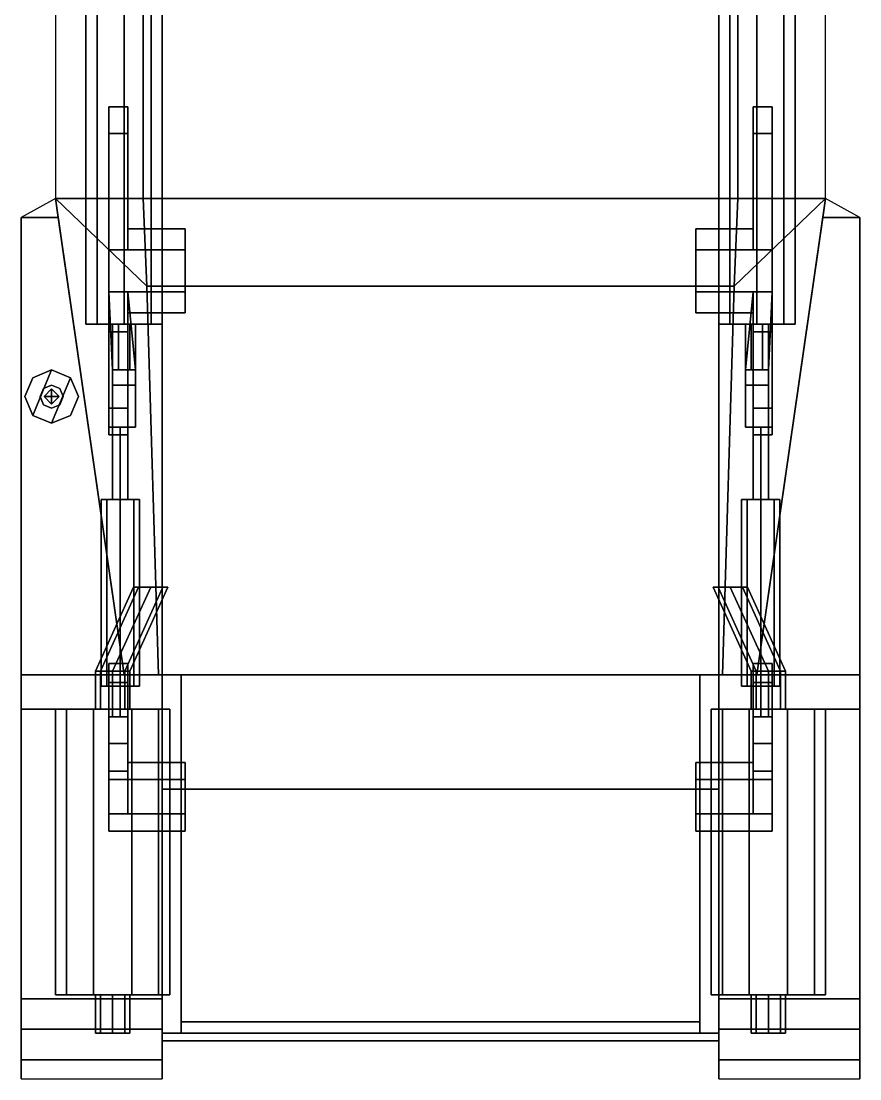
# Model space of a CAD drawing. Extents: x -1.1 to 1.1, y -2.78 to 2.77.
# Drawn here: x -1.1 to 1.1, y -2.78 to -0.005 of the extents above; entities that cross this region are included whole.
import ezdxf

# ---------------------------------------------------------------- set-up
doc = ezdxf.new("R2010")
doc.units = 0
doc.layers.get('0').update_dxf_attribs({"linetype": 'CONTINUOUS'})
doc.layers.add('MUDGUARDS', color=6, linetype='CONTINUOUS')
doc.layers.add('SUSPENSION', color=5, linetype='CONTINUOUS')

msp = doc.modelspace()

# ---------------------------------------------------------------- linework, layer by layer
for points in [[(-0.73, 2.37, 0.55), (-0.73, -2.68, 0.55), (-0.73, -2.68, 0.89), (-0.73, 2.58, 0.89)], [(-0.73, 2.58, 0.89), (-0.73, -2.68, 0.89), (-0.73, -2.66, 1.27), (-0.73, 1.47, 1.21)], [(0.73, -2.68, 0.89), (0.73, -2.68, 0.55), (0.73, 2.37, 0.55), (0.73, 2.58, 0.89)], [(0.73, -2.66, 1.27), (0.73, -2.68, 0.89), (0.73, 2.58, 0.89), (0.73, 1.47, 1.21)], [(-0.73, 2.18, 0.42), (-0.73, -2.02, 0.42), (-0.73, -2.68, 0.55), (-0.73, 2.37, 0.55)], [(0.73, -2.68, 0.55), (0.73, -2.02, 0.42), (0.73, 2.18, 0.42), (0.73, 2.37, 0.55)], [(0.73, 2.18, 0.42), (0.73, -2.02, 0.42), (-0.73, -2.02, 0.42), (-0.73, 2.18, 0.42)], [(-0.73, 1.47, 1.21), (-0.73, -2.66, 1.27), (-0.73, -2.66, 1.27), (-0.73, 1.44, 1.27)], [(0.73, -2.66, 1.27), (0.73, -2.66, 1.27), (0.73, 1.47, 1.21), (0.73, 1.44, 1.27)], [(-1.01, 1.03, 1.27), (-1.01, -0.47, 1.27), (-0.78, -0.47, 1.59), (-0.78, 1.13, 1.59)], [(-0.78, 1.13, 1.59), (-0.78, -0.47, 1.59), (0.78, -0.47, 1.59), (0.78, 1.13, 1.59)], [(0.78, 1.13, 1.59), (0.78, -0.47, 1.59), (1.01, -0.47, 1.27), (1.01, 1.03, 1.27)], [(-0.74, -1.72, 1.51), (-0.77, -0.7, 1.59), (-1.01, -0.47, 1.27), (-0.83, -1.72, 1.27)], [(-1.01, -0.47, 1.27), (-1.01, -0.47, 1.27), (-0.77, -0.7, 1.59), (-0.78, -0.47, 1.59)], [(-0.78, -0.47, 1.59), (-0.77, -0.7, 1.59), (0.77, -0.7, 1.59), (0.78, -0.47, 1.59)], [(0.83, -1.72, 1.27), (1.01, -0.47, 1.27), (0.77, -0.7, 1.59), (0.74, -1.72, 1.51)], [(0.78, -0.47, 1.59), (0.77, -0.7, 1.59), (1.01, -0.47, 1.27)], [(0.74, -1.72, 1.51), (0.77, -0.7, 1.59), (-0.77, -0.7, 1.59), (-0.74, -1.72, 1.51)], [(-1.0695, -0.9405, 1.63), (-1.09, -0.99, 1.63), (-1.0695, -1.0395, 1.63), (-1.02, -0.92, 1.63)], [(-1.0695, -0.9405, 1.57), (-1.09, -0.99, 1.57), (-1.09, -0.99, 1.63), (-1.0695, -0.9405, 1.63)], [(-1.02, -0.92, 1.57), (-1.0695, -0.9405, 1.57), (-1.0695, -0.9405, 1.63), (-1.02, -0.92, 1.63)], [(-1.02, -0.92, 1.63), (-1.0695, -1.0395, 1.63), (-1.02, -1.06, 1.63), (-0.9705, -0.9405, 1.63)], [(-0.9705, -0.9405, 1.57), (-1.02, -0.92, 1.57), (-1.02, -0.92, 1.63), (-0.9705, -0.9405, 1.63)], [(-0.9705, -0.9405, 1.63), (-1.02, -1.06, 1.63), (-0.9705, -1.0395, 1.63), (-0.95, -0.99, 1.63)], [(-0.95, -0.99, 1.57), (-0.9705, -0.9405, 1.57), (-0.9705, -0.9405, 1.63), (-0.95, -0.99, 1.63)], [(-1.0412, -0.9688, 1.27), (-1.05, -0.99, 1.27), (-1.05, -0.99, 1.57), (-1.0412, -0.9688, 1.57)], [(-1.02, -0.96, 1.27), (-1.0412, -0.9688, 1.27), (-1.0412, -0.9688, 1.57), (-1.02, -0.96, 1.57)], [(-1.02, -0.97, 1.63), (-1.04, -0.99, 1.63), (-1.02, -0.99, 2.58)], [(-0.9988, -0.9688, 1.27), (-1.02, -0.96, 1.27), (-1.02, -0.96, 1.57), (-0.9988, -0.9688, 1.57)], [(-1, -0.99, 1.63), (-1.02, -0.97, 1.63), (-1.02, -0.99, 2.58)], [(-0.99, -0.99, 1.27), (-0.9988, -0.9688, 1.27), (-0.9988, -0.9688, 1.57), (-0.99, -0.99, 1.57)], [(-1.09, -0.99, 1.57), (-1.0695, -1.0395, 1.57), (-1.0695, -1.0395, 1.63), (-1.09, -0.99, 1.63)], [(-1.05, -0.99, 1.27), (-1.0412, -1.0112, 1.27), (-1.0412, -1.0112, 1.57), (-1.05, -0.99, 1.57)], [(-1.04, -0.99, 1.63), (-1.02, -1.01, 1.63), (-1.02, -0.99, 2.58)], [(-1.02, -1.01, 1.63), (-1, -0.99, 1.63), (-1.02, -0.99, 2.58)], [(-0.9988, -1.0112, 1.27), (-0.99, -0.99, 1.27), (-0.99, -0.99, 1.57), (-0.9988, -1.0112, 1.57)], [(-0.9705, -1.0395, 1.57), (-0.95, -0.99, 1.57), (-0.95, -0.99, 1.63), (-0.9705, -1.0395, 1.63)], [(-1.0412, -1.0112, 1.27), (-1.02, -1.02, 1.27), (-1.02, -1.02, 1.57), (-1.0412, -1.0112, 1.57)], [(-1.02, -1.02, 1.27), (-0.9988, -1.0112, 1.27), (-0.9988, -1.0112, 1.57), (-1.02, -1.02, 1.57)], [(-1.0695, -1.0395, 1.57), (-1.02, -1.06, 1.57), (-1.02, -1.06, 1.63), (-1.0695, -1.0395, 1.63)], [(-1.02, -1.06, 1.57), (-0.9705, -1.0395, 1.57), (-0.9705, -1.0395, 1.63), (-1.02, -1.06, 1.63)], [(-0.7918, -1.49, 1.3518), (-0.805, -1.49, 1.32), (-0.905, -1.71, 1.32), (-0.8918, -1.71, 1.3518)], [(-0.805, -1.49, 1.32), (-0.7918, -1.49, 1.2882), (-0.8918, -1.71, 1.2882), (-0.905, -1.71, 1.32)], [(-0.76, -1.49, 1.365), (-0.7918, -1.49, 1.3518), (-0.8918, -1.71, 1.3518), (-0.86, -1.71, 1.365)], [(-0.7918, -1.49, 1.2882), (-0.76, -1.49, 1.275), (-0.86, -1.71, 1.275), (-0.8918, -1.71, 1.2882)], [(-0.7282, -1.49, 1.3518), (-0.76, -1.49, 1.365), (-0.86, -1.71, 1.365), (-0.8282, -1.71, 1.3518)], [(-0.76, -1.49, 1.275), (-0.7282, -1.49, 1.2882), (-0.8282, -1.71, 1.2882), (-0.86, -1.71, 1.275)], [(-0.715, -1.49, 1.32), (-0.7282, -1.49, 1.3518), (-0.8282, -1.71, 1.3518), (-0.815, -1.71, 1.32)], [(-0.7282, -1.49, 1.2882), (-0.715, -1.49, 1.32), (-0.815, -1.71, 1.32), (-0.8282, -1.71, 1.2882)], [(0.7282, -1.49, 1.3518), (0.715, -1.49, 1.32), (0.815, -1.71, 1.32), (0.8282, -1.71, 1.3518)], [(0.715, -1.49, 1.32), (0.7282, -1.49, 1.2882), (0.8282, -1.71, 1.2882), (0.815, -1.71, 1.32)], [(0.76, -1.49, 1.365), (0.7282, -1.49, 1.3518), (0.8282, -1.71, 1.3518), (0.86, -1.71, 1.365)], [(0.7282, -1.49, 1.2882), (0.76, -1.49, 1.275), (0.86, -1.71, 1.275), (0.8282, -1.71, 1.2882)], [(0.76, -1.49, 1.275), (0.7918, -1.49, 1.2882), (0.8918, -1.71, 1.2882), (0.86, -1.71, 1.275)], [(0.7918, -1.49, 1.3518), (0.76, -1.49, 1.365), (0.86, -1.71, 1.365), (0.8918, -1.71, 1.3518)], [(0.7918, -1.49, 1.2882), (0.805, -1.49, 1.32), (0.905, -1.71, 1.32), (0.8918, -1.71, 1.2882)], [(0.805, -1.49, 1.32), (0.7918, -1.49, 1.3518), (0.8918, -1.71, 1.3518), (0.905, -1.71, 1.32)], [(-0.8918, -1.71, 1.3518), (-0.905, -1.71, 1.32), (-0.905, -1.81, 1.32), (-0.8918, -1.81, 1.3518)], [(-0.905, -1.71, 1.32), (-0.8918, -1.71, 1.2882), (-0.8918, -1.81, 1.2882), (-0.905, -1.81, 1.32)], [(-0.86, -1.71, 1.365), (-0.8918, -1.71, 1.3518), (-0.8918, -1.81, 1.3518), (-0.86, -1.81, 1.365)], [(-0.8918, -1.71, 1.2882), (-0.86, -1.71, 1.275), (-0.86, -1.81, 1.275), (-0.8918, -1.81, 1.2882)], [(-0.8282, -1.71, 1.3518), (-0.86, -1.71, 1.365), (-0.86, -1.81, 1.365), (-0.8282, -1.81, 1.3518)], [(-0.86, -1.71, 1.275), (-0.8282, -1.71, 1.2882), (-0.8282, -1.81, 1.2882), (-0.86, -1.81, 1.275)], [(-0.68, -1.72, 1.51), (-0.74, -1.72, 1.51), (-0.83, -1.72, 1.27), (-0.68, -1.72, 1.27)], [(-0.815, -1.71, 1.32), (-0.8282, -1.71, 1.3518), (-0.8282, -1.81, 1.3518), (-0.815, -1.81, 1.32)], [(-0.8282, -1.71, 1.2882), (-0.815, -1.71, 1.32), (-0.815, -1.81, 1.32), (-0.8282, -1.81, 1.2882)], [(-0.68, -2.66, 1.27), (-0.68, -1.72, 1.27), (-0.73, -1.72, 1.27), (-0.73, -2.66, 1.27)], [(0.68, -2.63, 1.43), (0.68, -1.72, 1.51), (-0.68, -1.72, 1.51), (-0.68, -2.63, 1.43)], [(-0.68, -2.63, 1.43), (-0.68, -1.72, 1.51), (-0.68, -1.72, 1.27), (-0.68, -2.66, 1.27)], [(0.68, -2.66, 1.27), (0.68, -1.72, 1.27), (0.68, -1.72, 1.51), (0.68, -2.63, 1.43)], [(0.74, -1.72, 1.51), (0.68, -1.72, 1.51), (0.68, -1.72, 1.27), (0.83, -1.72, 1.27)], [(0.73, -2.66, 1.27), (0.73, -1.72, 1.27), (0.68, -1.72, 1.27), (0.68, -2.66, 1.27)], [(0.8282, -1.71, 1.3518), (0.815, -1.71, 1.32), (0.815, -1.81, 1.32), (0.8282, -1.81, 1.3518)], [(0.815, -1.71, 1.32), (0.8282, -1.71, 1.2882), (0.8282, -1.81, 1.2882), (0.815, -1.81, 1.32)], [(0.86, -1.71, 1.365), (0.8282, -1.71, 1.3518), (0.8282, -1.81, 1.3518), (0.86, -1.81, 1.365)], [(0.8282, -1.71, 1.2882), (0.86, -1.71, 1.275), (0.86, -1.81, 1.275), (0.8282, -1.81, 1.2882)], [(0.8918, -1.71, 1.3518), (0.86, -1.71, 1.365), (0.86, -1.81, 1.365), (0.8918, -1.81, 1.3518)], [(0.86, -1.71, 1.275), (0.8918, -1.71, 1.2882), (0.8918, -1.81, 1.2882), (0.86, -1.81, 1.275)], [(0.905, -1.71, 1.32), (0.8918, -1.71, 1.3518), (0.8918, -1.81, 1.3518), (0.905, -1.81, 1.32)], [(0.8918, -1.71, 1.2882), (0.905, -1.71, 1.32), (0.905, -1.81, 1.32), (0.8918, -1.81, 1.2882)], [(-0.9807, -1.81, 1.3907), (-1.01, -1.81, 1.32), (-1.01, -2.56, 1.32), (-0.9807, -2.56, 1.3907)], [(-1.01, -1.81, 1.32), (-0.9807, -1.81, 1.2493), (-0.9807, -2.56, 1.2493), (-1.01, -2.56, 1.32)], [(-0.9807, -1.81, 1.2493), (-1.01, -1.81, 1.32), (-0.9807, -1.81, 1.3907), (-0.91, -1.81, 1.22)], [(-0.91, -1.81, 1.42), (-0.9807, -1.81, 1.3907), (-0.9807, -2.56, 1.3907), (-0.91, -2.56, 1.42)], [(-0.9807, -1.81, 1.2493), (-0.91, -1.81, 1.22), (-0.91, -2.56, 1.22), (-0.9807, -2.56, 1.2493)], [(-0.9807, -1.81, 1.3907), (-0.9807, -1.81, 1.3907), (-0.7393, -1.81, 1.3907), (-0.86, -1.81, 1.365)], [(-0.9807, -1.81, 1.3907), (-0.9807, -1.81, 1.3907), (-0.86, -1.81, 1.365), (-0.8918, -1.81, 1.3518)], [(-0.9807, -1.81, 1.3907), (-0.9807, -1.81, 1.3907), (-0.8918, -1.81, 1.3518), (-0.905, -1.81, 1.32)], [(-0.91, -1.81, 1.22), (-0.9807, -1.81, 1.3907), (-0.905, -1.81, 1.32), (-0.8918, -1.81, 1.2882)], [(-0.7393, -1.81, 1.3907), (-0.9807, -1.81, 1.3907), (-0.91, -1.81, 1.42), (-0.81, -1.81, 1.42)], [(-0.81, -1.81, 1.42), (-0.91, -1.81, 1.42), (-0.91, -2.56, 1.42), (-0.81, -2.56, 1.42)], [(-0.91, -1.81, 1.22), (-0.8918, -1.81, 1.2882), (-0.86, -1.81, 1.275)], [(-0.81, -1.81, 1.22), (-0.91, -1.81, 1.22), (-0.86, -1.81, 1.275)], [(-0.81, -1.81, 1.22), (-0.86, -1.81, 1.275), (-0.8282, -1.81, 1.2882)], [(-0.86, -1.81, 1.365), (-0.86, -1.81, 1.365), (-0.7393, -1.81, 1.3907), (-0.8282, -1.81, 1.3518)], [(-0.81, -1.81, 1.22), (-0.8282, -1.81, 1.2882), (-0.815, -1.81, 1.32), (-0.7393, -1.81, 1.3907)], [(-0.8282, -1.81, 1.3518), (-0.8282, -1.81, 1.3518), (-0.7393, -1.81, 1.3907), (-0.815, -1.81, 1.32)], [(-0.7393, -1.81, 1.3907), (-0.81, -1.81, 1.42), (-0.81, -2.56, 1.42), (-0.7393, -2.56, 1.3907)], [(-0.81, -1.81, 1.22), (-0.7393, -1.81, 1.2493), (-0.7393, -2.56, 1.2493), (-0.81, -2.56, 1.22)], [(-0.7393, -1.81, 1.2493), (-0.81, -1.81, 1.22), (-0.7393, -1.81, 1.3907), (-0.71, -1.81, 1.32)], [(-0.71, -1.81, 1.32), (-0.7393, -1.81, 1.3907), (-0.7393, -2.56, 1.3907), (-0.71, -2.56, 1.32)], [(-0.7393, -1.81, 1.2493), (-0.71, -1.81, 1.32), (-0.71, -2.56, 1.32), (-0.7393, -2.56, 1.2493)], [(0.71, -1.81, 1.32), (0.7393, -1.81, 1.2493), (0.7393, -2.56, 1.2493), (0.71, -2.56, 1.32)], [(0.7393, -1.81, 1.3907), (0.71, -1.81, 1.32), (0.71, -2.56, 1.32), (0.7393, -2.56, 1.3907)], [(0.7393, -1.81, 1.2493), (0.71, -1.81, 1.32), (0.7393, -1.81, 1.3907), (0.81, -1.81, 1.22)], [(0.7393, -1.81, 1.2493), (0.81, -1.81, 1.22), (0.81, -2.56, 1.22), (0.7393, -2.56, 1.2493)], [(0.81, -1.81, 1.42), (0.7393, -1.81, 1.3907), (0.7393, -2.56, 1.3907), (0.81, -2.56, 1.42)], [(0.9807, -1.81, 1.3907), (0.7393, -1.81, 1.3907), (0.81, -1.81, 1.42), (0.91, -1.81, 1.42)], [(0.81, -1.81, 1.22), (0.7393, -1.81, 1.3907), (0.815, -1.81, 1.32), (0.8282, -1.81, 1.2882)], [(0.7393, -1.81, 1.3907), (0.7393, -1.81, 1.3907), (0.8282, -1.81, 1.3518), (0.815, -1.81, 1.32)], [(0.7393, -1.81, 1.3907), (0.7393, -1.81, 1.3907), (0.86, -1.81, 1.365), (0.8282, -1.81, 1.3518)], [(0.7393, -1.81, 1.3907), (0.7393, -1.81, 1.3907), (0.9807, -1.81, 1.3907), (0.86, -1.81, 1.365)], [(0.91, -1.81, 1.42), (0.81, -1.81, 1.42), (0.81, -2.56, 1.42), (0.91, -2.56, 1.42)], [(0.91, -1.81, 1.22), (0.81, -1.81, 1.22), (0.86, -1.81, 1.275)], [(0.81, -1.81, 1.22), (0.8282, -1.81, 1.2882), (0.86, -1.81, 1.275)], [(0.86, -1.81, 1.365), (0.86, -1.81, 1.365), (0.9807, -1.81, 1.3907), (0.8918, -1.81, 1.3518)], [(0.91, -1.81, 1.22), (0.86, -1.81, 1.275), (0.8918, -1.81, 1.2882)], [(0.8918, -1.81, 1.3518), (0.8918, -1.81, 1.3518), (0.9807, -1.81, 1.3907), (0.905, -1.81, 1.32)], [(0.91, -1.81, 1.22), (0.8918, -1.81, 1.2882), (0.905, -1.81, 1.32), (0.9807, -1.81, 1.3907)], [(0.91, -1.81, 1.22), (0.9807, -1.81, 1.2493), (0.9807, -2.56, 1.2493), (0.91, -2.56, 1.22)], [(0.9807, -1.81, 1.3907), (0.91, -1.81, 1.42), (0.91, -2.56, 1.42), (0.9807, -2.56, 1.3907)], [(0.9807, -1.81, 1.2493), (0.91, -1.81, 1.22), (0.9807, -1.81, 1.3907), (1.01, -1.81, 1.32)], [(0.9807, -1.81, 1.2493), (1.01, -1.81, 1.32), (1.01, -2.56, 1.32), (0.9807, -2.56, 1.2493)], [(1.01, -1.81, 1.32), (0.9807, -1.81, 1.3907), (0.9807, -2.56, 1.3907), (1.01, -2.56, 1.32)], [(-0.73, -2.68, 0.55), (-0.73, -2.02, 0.42), (0.73, -2.02, 0.42), (0.73, -2.68, 0.55)], [(-0.9807, -2.56, 1.2493), (-0.91, -2.56, 1.22), (-0.9807, -2.56, 1.3907), (-1.01, -2.56, 1.32)], [(-0.91, -2.56, 1.22), (-0.8918, -2.56, 1.2882), (-0.905, -2.56, 1.32), (-0.9807, -2.56, 1.3907)], [(-0.8918, -2.56, 1.3518), (-0.8918, -2.56, 1.3518), (-0.9807, -2.56, 1.3907), (-0.905, -2.56, 1.32)], [(-0.86, -2.56, 1.365), (-0.86, -2.56, 1.365), (-0.9807, -2.56, 1.3907), (-0.8918, -2.56, 1.3518)], [(-0.7393, -2.56, 1.3907), (-0.7393, -2.56, 1.3907), (-0.9807, -2.56, 1.3907), (-0.86, -2.56, 1.365)], [(-0.9807, -2.56, 1.3907), (-0.7393, -2.56, 1.3907), (-0.81, -2.56, 1.42), (-0.91, -2.56, 1.42)], [(-0.91, -2.56, 1.22), (-0.86, -2.56, 1.275), (-0.8918, -2.56, 1.2882)], [(-0.91, -2.56, 1.22), (-0.81, -2.56, 1.22), (-0.86, -2.56, 1.275)], [(-0.905, -2.56, 1.32), (-0.8918, -2.56, 1.2882), (-0.8918, -2.66, 1.2882), (-0.905, -2.66, 1.32)], [(-0.8918, -2.56, 1.3518), (-0.905, -2.56, 1.32), (-0.905, -2.66, 1.32), (-0.8918, -2.66, 1.3518)], [(-0.8918, -2.56, 1.2882), (-0.86, -2.56, 1.275), (-0.86, -2.66, 1.275), (-0.8918, -2.66, 1.2882)], [(-0.86, -2.56, 1.365), (-0.8918, -2.56, 1.3518), (-0.8918, -2.66, 1.3518), (-0.86, -2.66, 1.365)], [(-0.81, -2.56, 1.22), (-0.8282, -2.56, 1.2882), (-0.86, -2.56, 1.275)], [(-0.7393, -2.56, 1.3907), (-0.7393, -2.56, 1.3907), (-0.86, -2.56, 1.365), (-0.8282, -2.56, 1.3518)], [(-0.86, -2.56, 1.275), (-0.8282, -2.56, 1.2882), (-0.8282, -2.66, 1.2882), (-0.86, -2.66, 1.275)], [(-0.8282, -2.56, 1.3518), (-0.86, -2.56, 1.365), (-0.86, -2.66, 1.365), (-0.8282, -2.66, 1.3518)], [(-0.7393, -2.56, 1.3907), (-0.7393, -2.56, 1.3907), (-0.8282, -2.56, 1.3518), (-0.815, -2.56, 1.32)], [(-0.81, -2.56, 1.22), (-0.7393, -2.56, 1.3907), (-0.815, -2.56, 1.32), (-0.8282, -2.56, 1.2882)], [(-0.8282, -2.56, 1.2882), (-0.815, -2.56, 1.32), (-0.815, -2.66, 1.32), (-0.8282, -2.66, 1.2882)], [(-0.815, -2.56, 1.32), (-0.8282, -2.56, 1.3518), (-0.8282, -2.66, 1.3518), (-0.815, -2.66, 1.32)], [(-0.7393, -2.56, 1.2493), (-0.71, -2.56, 1.32), (-0.7393, -2.56, 1.3907), (-0.81, -2.56, 1.22)], [(0.7393, -2.56, 1.2493), (0.81, -2.56, 1.22), (0.7393, -2.56, 1.3907), (0.71, -2.56, 1.32)], [(0.81, -2.56, 1.22), (0.8282, -2.56, 1.2882), (0.815, -2.56, 1.32), (0.7393, -2.56, 1.3907)], [(0.8282, -2.56, 1.3518), (0.8282, -2.56, 1.3518), (0.7393, -2.56, 1.3907), (0.815, -2.56, 1.32)], [(0.86, -2.56, 1.365), (0.86, -2.56, 1.365), (0.7393, -2.56, 1.3907), (0.8282, -2.56, 1.3518)], [(0.9807, -2.56, 1.3907), (0.9807, -2.56, 1.3907), (0.7393, -2.56, 1.3907), (0.86, -2.56, 1.365)], [(0.7393, -2.56, 1.3907), (0.9807, -2.56, 1.3907), (0.91, -2.56, 1.42), (0.81, -2.56, 1.42)], [(0.81, -2.56, 1.22), (0.86, -2.56, 1.275), (0.8282, -2.56, 1.2882)], [(0.81, -2.56, 1.22), (0.91, -2.56, 1.22), (0.86, -2.56, 1.275)], [(0.8282, -2.56, 1.3518), (0.815, -2.56, 1.32), (0.815, -2.66, 1.32), (0.8282, -2.66, 1.3518)], [(0.815, -2.56, 1.32), (0.8282, -2.56, 1.2882), (0.8282, -2.66, 1.2882), (0.815, -2.66, 1.32)], [(0.86, -2.56, 1.365), (0.8282, -2.56, 1.3518), (0.8282, -2.66, 1.3518), (0.86, -2.66, 1.365)], [(0.8282, -2.56, 1.2882), (0.86, -2.56, 1.275), (0.86, -2.66, 1.275), (0.8282, -2.66, 1.2882)], [(0.8918, -2.56, 1.3518), (0.86, -2.56, 1.365), (0.86, -2.66, 1.365), (0.8918, -2.66, 1.3518)], [(0.86, -2.56, 1.275), (0.8918, -2.56, 1.2882), (0.8918, -2.66, 1.2882), (0.86, -2.66, 1.275)], [(0.91, -2.56, 1.22), (0.8918, -2.56, 1.2882), (0.86, -2.56, 1.275)], [(0.9807, -2.56, 1.3907), (0.9807, -2.56, 1.3907), (0.86, -2.56, 1.365), (0.8918, -2.56, 1.3518)], [(0.905, -2.56, 1.32), (0.8918, -2.56, 1.3518), (0.8918, -2.66, 1.3518), (0.905, -2.66, 1.32)], [(0.8918, -2.56, 1.2882), (0.905, -2.56, 1.32), (0.905, -2.66, 1.32), (0.8918, -2.66, 1.2882)], [(0.9807, -2.56, 1.3907), (0.9807, -2.56, 1.3907), (0.8918, -2.56, 1.3518), (0.905, -2.56, 1.32)], [(0.91, -2.56, 1.22), (0.9807, -2.56, 1.3907), (0.905, -2.56, 1.32), (0.8918, -2.56, 1.2882)], [(0.9807, -2.56, 1.2493), (1.01, -2.56, 1.32), (0.9807, -2.56, 1.3907), (0.91, -2.56, 1.22)], [(0.68, -2.66, 1.27), (0.68, -2.63, 1.43), (-0.68, -2.63, 1.43), (-0.68, -2.66, 1.27)], [(-0.8282, -2.66, 1.3518), (-0.905, -2.66, 1.32), (-0.8918, -2.66, 1.2882), (-0.815, -2.66, 1.32)], [(-0.86, -2.66, 1.365), (-0.8918, -2.66, 1.3518), (-0.905, -2.66, 1.32), (-0.8282, -2.66, 1.3518)], [(-0.815, -2.66, 1.32), (-0.8918, -2.66, 1.2882), (-0.86, -2.66, 1.275), (-0.8282, -2.66, 1.2882)], [(-0.73, -2.66, 1.27), (-0.73, -2.68, 0.89), (0.73, -2.68, 0.89), (0.73, -2.66, 1.27)], [(0.86, -2.66, 1.365), (0.8282, -2.66, 1.3518), (0.815, -2.66, 1.32), (0.8918, -2.66, 1.3518)], [(0.8918, -2.66, 1.3518), (0.815, -2.66, 1.32), (0.8282, -2.66, 1.2882), (0.905, -2.66, 1.32)], [(0.905, -2.66, 1.32), (0.8282, -2.66, 1.2882), (0.86, -2.66, 1.275), (0.8918, -2.66, 1.2882)], [(-0.73, -2.68, 0.89), (-0.73, -2.68, 0.55), (0.73, -2.68, 0.55), (0.73, -2.68, 0.89)]]:
    msp.add_3dface(points)
at = {"layer": 'MUDGUARDS'}
for points in [[(-1.0028, -0.52, 1.27), (-1.01, -0.47, 1.27), (-1.01, -0.47, 1.27), (-1.1, -0.52, 1.27)], [(1.1, -0.52, 1.27), (1.01, -0.47, 1.27), (1.01, -0.47, 1.27), (1.0028, -0.52, 1.27)], [(-0.83, -1.72, 1.27), (-1.0028, -0.52, 1.27), (-1.1, -0.52, 1.27), (-1.1, -1.72, 1.27)], [(-1.1, -1.72, 1.27), (-1.1, -0.52, 1.27), (-1.1, -0.52, 1.23), (-1.1, -1.72, 1.23)], [(1.1, -1.72, 1.27), (1.1, -0.52, 1.27), (1.0028, -0.52, 1.27), (0.83, -1.72, 1.27)], [(1.1, -1.72, 1.23), (1.1, -0.52, 1.23), (1.1, -0.52, 1.27), (1.1, -1.72, 1.27)], [(-0.73, -1.81, 1.22), (-0.73, -1.72, 1.27), (-1.1, -1.72, 1.27), (-1.1, -1.81, 1.22)], [(-1.1, -1.81, 1.22), (-1.1, -1.72, 1.27), (-1.1, -1.72, 1.23), (-1.1, -1.81, 1.17)], [(1.1, -1.81, 1.22), (1.1, -1.72, 1.27), (0.73, -1.72, 1.27), (0.73, -1.81, 1.22)], [(1.1, -1.81, 1.17), (1.1, -1.72, 1.23), (1.1, -1.72, 1.27), (1.1, -1.81, 1.22)], [(-1.1, -2.57, 1.22), (-1.1, -1.81, 1.22), (-1.1, -1.81, 1.17), (-1.1, -2.57, 1.17)], [(-0.73, -2.57, 1.22), (-0.73, -1.81, 1.22), (-1.1, -1.81, 1.22), (-1.1, -2.57, 1.22)], [(1.1, -2.57, 1.22), (1.1, -1.81, 1.22), (0.73, -1.81, 1.22), (0.73, -2.57, 1.22)], [(1.1, -2.57, 1.17), (1.1, -1.81, 1.17), (1.1, -1.81, 1.22), (1.1, -2.57, 1.22)], [(-0.73, -2.65, 1.2), (-0.73, -2.57, 1.22), (-1.1, -2.57, 1.22), (-1.1, -2.65, 1.2)], [(-1.1, -2.65, 1.2), (-1.1, -2.57, 1.22), (-1.1, -2.57, 1.17), (-1.1, -2.65, 1.15)], [(1.1, -2.65, 1.2), (1.1, -2.57, 1.22), (0.73, -2.57, 1.22), (0.73, -2.65, 1.2)], [(1.1, -2.65, 1.15), (1.1, -2.57, 1.17), (1.1, -2.57, 1.22), (1.1, -2.65, 1.2)], [(-1.1, -2.73, 1.17), (-1.1, -2.65, 1.2), (-1.1, -2.65, 1.15), (-1.1, -2.71, 1.13)], [(-0.73, -2.73, 1.17), (-0.73, -2.65, 1.2), (-1.1, -2.65, 1.2), (-1.1, -2.73, 1.17)], [(-0.73, -2.67, 1.08), (-0.73, -2.67, 1.08), (-0.73, -2.664, 1.1948), (-0.73, -2.73, 1.17)], [(1.1, -2.73, 1.17), (1.1, -2.65, 1.2), (0.73, -2.65, 1.2), (0.73, -2.73, 1.17)], [(0.73, -2.73, 1.17), (0.73, -2.664, 1.1948), (0.73, -2.67, 1.08)], [(1.1, -2.71, 1.13), (1.1, -2.65, 1.15), (1.1, -2.65, 1.2), (1.1, -2.73, 1.17)], [(-0.73, -2.67, 1.08), (-0.73, -2.67, 1.08), (-0.73, -2.73, 1.17), (-0.73, -2.78, 1.14)], [(0.73, -2.78, 1.14), (0.73, -2.73, 1.17), (0.73, -2.67, 1.08)], [(-1.1, -2.78, 1.14), (-1.1, -2.73, 1.17), (-1.1, -2.71, 1.13), (-1.1, -2.75, 1.1)], [(1.1, -2.75, 1.1), (1.1, -2.71, 1.13), (1.1, -2.73, 1.17), (1.1, -2.78, 1.14)], [(-0.73, -2.78, 1.14), (-0.73, -2.73, 1.17), (-1.1, -2.73, 1.17), (-1.1, -2.78, 1.14)], [(1.1, -2.78, 1.14), (1.1, -2.73, 1.17), (0.73, -2.73, 1.17), (0.73, -2.78, 1.14)]]:
    msp.add_3dface(points, dxfattribs=at)
at = {"layer": 'SUSPENSION'}
for points in [[(-0.93, 0.86, 0.71), (-0.9007, 0.86, 0.6393), (-0.9007, -0.8, 0.6393), (-0.93, -0.8, 0.71)], [(-0.9007, 0.86, 0.7807), (-0.93, 0.86, 0.71), (-0.93, -0.8, 0.71), (-0.9007, -0.8, 0.7807)], [(-0.9007, 0.86, 0.6393), (-0.83, 0.86, 0.61), (-0.83, -0.8, 0.61), (-0.9007, -0.8, 0.6393)], [(-0.83, 0.86, 0.81), (-0.9007, 0.86, 0.7807), (-0.9007, -0.8, 0.7807), (-0.83, -0.8, 0.81)], [(-0.83, 0.86, 0.61), (-0.7593, 0.86, 0.6393), (-0.7593, -0.8, 0.6393), (-0.83, -0.8, 0.61)], [(-0.7593, 0.86, 0.7807), (-0.83, 0.86, 0.81), (-0.83, -0.8, 0.81), (-0.7593, -0.8, 0.7807)], [(-0.7593, 0.86, 0.6393), (-0.73, 0.86, 0.71), (-0.73, -0.8, 0.71), (-0.7593, -0.8, 0.6393)], [(-0.73, 0.86, 0.71), (-0.7593, 0.86, 0.7807), (-0.7593, -0.8, 0.7807), (-0.73, -0.8, 0.71)], [(0.7593, 0.86, 0.7807), (0.73, 0.86, 0.71), (0.73, -0.8, 0.71), (0.7593, -0.8, 0.7807)], [(0.73, 0.86, 0.71), (0.7593, 0.86, 0.6393), (0.7593, -0.8, 0.6393), (0.73, -0.8, 0.71)], [(0.7593, 0.86, 0.6393), (0.83, 0.86, 0.61), (0.83, -0.8, 0.61), (0.7593, -0.8, 0.6393)], [(0.83, 0.86, 0.81), (0.7593, 0.86, 0.7807), (0.7593, -0.8, 0.7807), (0.83, -0.8, 0.81)], [(0.83, 0.86, 0.61), (0.9007, 0.86, 0.6393), (0.9007, -0.8, 0.6393), (0.83, -0.8, 0.61)], [(0.9007, 0.86, 0.7807), (0.83, 0.86, 0.81), (0.83, -0.8, 0.81), (0.9007, -0.8, 0.7807)], [(0.93, 0.86, 0.71), (0.9007, 0.86, 0.7807), (0.9007, -0.8, 0.7807), (0.93, -0.8, 0.71)], [(0.9007, 0.86, 0.6393), (0.93, 0.86, 0.71), (0.93, -0.8, 0.71), (0.9007, -0.8, 0.6393)], [(-0.87, -0.23, 0.31), (-0.87, -0.3, 0.28), (-0.87, -0.3, 0.41), (-0.87, -0.23, 0.38)], [(-0.82, -0.23, 0.31), (-0.82, -0.3, 0.28), (-0.87, -0.3, 0.28), (-0.87, -0.23, 0.31)], [(-0.82, -0.23, 0.38), (-0.82, -0.23, 0.31), (-0.87, -0.23, 0.31), (-0.87, -0.23, 0.38)], [(-0.87, -0.23, 0.38), (-0.87, -0.3, 0.41), (-0.82, -0.3, 0.41), (-0.82, -0.23, 0.38)], [(-0.82, -0.3, 0.41), (-0.82, -0.3, 0.28), (-0.82, -0.23, 0.31), (-0.82, -0.23, 0.38)], [(0.82, -0.23, 0.31), (0.82, -0.3, 0.28), (0.82, -0.3, 0.41), (0.82, -0.23, 0.38)], [(0.87, -0.23, 0.31), (0.87, -0.3, 0.28), (0.82, -0.3, 0.28), (0.82, -0.23, 0.31)], [(0.87, -0.23, 0.38), (0.87, -0.23, 0.31), (0.82, -0.23, 0.31), (0.82, -0.23, 0.38)], [(0.82, -0.23, 0.38), (0.82, -0.3, 0.41), (0.87, -0.3, 0.41), (0.87, -0.23, 0.38)], [(0.87, -0.3, 0.41), (0.87, -0.3, 0.28), (0.87, -0.23, 0.31), (0.87, -0.23, 0.38)], [(-0.87, -0.3, 0.41), (-0.87, -0.605, 0.5453), (-0.82, -0.605, 0.5453), (-0.82, -0.3, 0.41)], [(-0.87, -0.3, 0.28), (-0.87, -0.605, 0.3547), (-0.87, -0.605, 0.5453), (-0.87, -0.3, 0.41)], [(-0.82, -0.3, 0.28), (-0.82, -0.605, 0.3547), (-0.87, -0.605, 0.3547), (-0.87, -0.3, 0.28)], [(-0.82, -0.605, 0.5453), (-0.82, -0.605, 0.3547), (-0.82, -0.3, 0.28), (-0.82, -0.3, 0.41)], [(0.82, -0.3, 0.41), (0.82, -0.605, 0.5453), (0.87, -0.605, 0.5453), (0.87, -0.3, 0.41)], [(0.82, -0.3, 0.28), (0.82, -0.605, 0.3547), (0.82, -0.605, 0.5453), (0.82, -0.3, 0.41)], [(0.87, -0.3, 0.28), (0.87, -0.605, 0.3547), (0.82, -0.605, 0.3547), (0.82, -0.3, 0.28)], [(0.87, -0.605, 0.5453), (0.87, -0.605, 0.3547), (0.87, -0.3, 0.28), (0.87, -0.3, 0.41)], [(-0.67, -0.605, 0.5453), (-0.67, -0.55, 0.45), (-0.82, -0.55, 0.45), (-0.82, -0.605, 0.5453)], [(-0.67, -0.55, 0.45), (-0.67, -0.605, 0.3547), (-0.82, -0.605, 0.3547), (-0.82, -0.55, 0.45)], [(0.67, -0.55, 0.45), (0.67, -0.605, 0.5453), (0.82, -0.605, 0.5453), (0.82, -0.55, 0.45)], [(0.67, -0.605, 0.3547), (0.67, -0.55, 0.45), (0.82, -0.55, 0.45), (0.82, -0.605, 0.3547)], [(-0.67, -0.715, 0.5453), (-0.67, -0.605, 0.5453), (-0.87, -0.605, 0.5453), (-0.87, -0.715, 0.5453)], [(-0.67, -0.605, 0.3547), (-0.67, -0.715, 0.3547), (-0.87, -0.715, 0.3547), (-0.87, -0.605, 0.3547)], [(-0.87, -0.715, 0.5453), (-0.87, -0.605, 0.5453), (-0.87, -0.605, 0.3547), (-0.87, -0.715, 0.3547)], [(0.67, -0.605, 0.5453), (0.67, -0.715, 0.5453), (0.87, -0.715, 0.5453), (0.87, -0.605, 0.5453)], [(0.67, -0.715, 0.3547), (0.67, -0.605, 0.3547), (0.87, -0.605, 0.3547), (0.87, -0.715, 0.3547)], [(0.87, -0.605, 0.5453), (0.87, -0.715, 0.5453), (0.87, -0.715, 0.3547), (0.87, -0.605, 0.3547)], [(-0.87, -1.02, 0.28), (-0.87, -0.715, 0.3547), (-0.82, -0.715, 0.3547), (-0.82, -1.02, 0.28)], [(-0.87, -0.715, 0.5453), (-0.87, -0.715, 0.5453), (-0.87, -0.82, 0.46), (-0.87, -1.07, 0.54)], [(-0.87, -0.82, 0.46), (-0.87, -0.715, 0.5453), (-0.82, -0.715, 0.5453), (-0.82, -0.82, 0.46)], [(-0.82, -1.02, 0.41), (-0.82, -0.715, 0.5453), (-0.87, -0.715, 0.5453), (-0.87, -1.02, 0.41)], [(-0.87, -0.715, 0.5453), (-0.87, -0.715, 0.3547), (-0.87, -1.02, 0.28), (-0.87, -1.02, 0.41)], [(-0.8, -0.92, 0.62), (-0.82, -0.715, 0.5453), (-0.87, -0.715, 0.5453), (-0.86, -0.92, 0.62)], [(-0.86, -0.92, 0.62), (-0.87, -0.715, 0.5453), (-0.87, -1.07, 0.54), (-0.86, -1.07, 0.62)], [(-0.67, -0.77, 0.45), (-0.67, -0.715, 0.5453), (-0.82, -0.715, 0.5453), (-0.82, -0.77, 0.45)], [(-0.67, -0.715, 0.3547), (-0.67, -0.77, 0.45), (-0.82, -0.77, 0.45), (-0.82, -0.715, 0.3547)], [(-0.82, -0.82, 0.46), (-0.82, -0.715, 0.5453), (-0.82, -0.715, 0.5453), (-0.82, -1.07, 0.54)], [(-0.82, -1.02, 0.28), (-0.82, -0.715, 0.3547), (-0.82, -0.715, 0.5453), (-0.82, -1.02, 0.41)], [(-0.82, -1.07, 0.54), (-0.82, -0.715, 0.5453), (-0.8, -0.92, 0.62), (-0.8, -1.07, 0.62)], [(0.67, -0.715, 0.5453), (0.67, -0.77, 0.45), (0.82, -0.77, 0.45), (0.82, -0.715, 0.5453)], [(0.67, -0.77, 0.45), (0.67, -0.715, 0.3547), (0.82, -0.715, 0.3547), (0.82, -0.77, 0.45)], [(0.8, -0.92, 0.62), (0.82, -0.715, 0.5453), (0.82, -1.07, 0.54), (0.8, -1.07, 0.62)], [(0.86, -0.92, 0.62), (0.87, -0.715, 0.5453), (0.82, -0.715, 0.5453), (0.8, -0.92, 0.62)], [(0.82, -1.02, 0.28), (0.82, -0.715, 0.3547), (0.87, -0.715, 0.3547), (0.87, -1.02, 0.28)], [(0.82, -0.715, 0.5453), (0.82, -0.715, 0.5453), (0.82, -0.82, 0.46), (0.82, -1.07, 0.54)], [(0.82, -0.82, 0.46), (0.82, -0.715, 0.5453), (0.87, -0.715, 0.5453), (0.87, -0.82, 0.46)], [(0.87, -1.02, 0.41), (0.87, -0.715, 0.5453), (0.82, -0.715, 0.5453), (0.82, -1.02, 0.41)], [(0.82, -0.715, 0.5453), (0.82, -0.715, 0.3547), (0.82, -1.02, 0.28), (0.82, -1.02, 0.41)], [(0.87, -1.07, 0.54), (0.87, -0.715, 0.5453), (0.86, -0.92, 0.62), (0.86, -1.07, 0.62)], [(0.87, -0.82, 0.46), (0.87, -0.715, 0.5453), (0.87, -0.715, 0.5453), (0.87, -1.07, 0.54)], [(0.87, -1.02, 0.28), (0.87, -0.715, 0.3547), (0.87, -0.715, 0.5453), (0.87, -1.02, 0.41)], [(-0.9007, -0.8, 0.6393), (-0.73, -0.8, 0.71), (-0.7593, -0.8, 0.7807), (-0.93, -0.8, 0.71)], [(-0.93, -0.8, 0.71), (-0.7593, -0.8, 0.7807), (-0.83, -0.8, 0.81), (-0.9007, -0.8, 0.7807)], [(-0.83, -0.8, 0.61), (-0.7593, -0.8, 0.6393), (-0.73, -0.8, 0.71), (-0.9007, -0.8, 0.6393)], [(-0.845, -0.92, 0.684), (-0.86, -0.92, 0.71), (-0.86, -0.8, 0.71), (-0.845, -0.8, 0.684)], [(-0.86, -0.92, 0.71), (-0.845, -0.92, 0.736), (-0.845, -0.8, 0.736), (-0.86, -0.8, 0.71)], [(-0.815, -0.92, 0.684), (-0.845, -0.92, 0.684), (-0.845, -0.8, 0.684), (-0.815, -0.8, 0.684)], [(-0.845, -0.92, 0.736), (-0.815, -0.92, 0.736), (-0.815, -0.8, 0.736), (-0.845, -0.8, 0.736)], [(-0.8, -0.92, 0.71), (-0.815, -0.92, 0.684), (-0.815, -0.8, 0.684), (-0.8, -0.8, 0.71)], [(-0.815, -0.92, 0.736), (-0.8, -0.92, 0.71), (-0.8, -0.8, 0.71), (-0.815, -0.8, 0.736)], [(0.7593, -0.8, 0.6393), (0.93, -0.8, 0.71), (0.9007, -0.8, 0.7807), (0.73, -0.8, 0.71)], [(0.73, -0.8, 0.71), (0.9007, -0.8, 0.7807), (0.83, -0.8, 0.81), (0.7593, -0.8, 0.7807)], [(0.83, -0.8, 0.61), (0.9007, -0.8, 0.6393), (0.93, -0.8, 0.71), (0.7593, -0.8, 0.6393)], [(0.8, -0.92, 0.71), (0.815, -0.92, 0.736), (0.815, -0.8, 0.736), (0.8, -0.8, 0.71)], [(0.815, -0.92, 0.684), (0.8, -0.92, 0.71), (0.8, -0.8, 0.71), (0.815, -0.8, 0.684)], [(0.815, -0.92, 0.736), (0.845, -0.92, 0.736), (0.845, -0.8, 0.736), (0.815, -0.8, 0.736)], [(0.845, -0.92, 0.684), (0.815, -0.92, 0.684), (0.815, -0.8, 0.684), (0.845, -0.8, 0.684)], [(0.845, -0.92, 0.736), (0.86, -0.92, 0.71), (0.86, -0.8, 0.71), (0.845, -0.8, 0.736)], [(0.86, -0.92, 0.71), (0.845, -0.92, 0.684), (0.845, -0.8, 0.684), (0.86, -0.8, 0.71)], [(-0.87, -1.07, 0.54), (-0.87, -0.82, 0.46), (-0.82, -0.82, 0.46), (-0.82, -1.07, 0.54)], [(0.82, -1.07, 0.54), (0.82, -0.82, 0.46), (0.87, -0.82, 0.46), (0.87, -1.07, 0.54)], [(-0.8, -0.96, 0.76), (-0.8, -0.92, 0.76), (-0.86, -0.92, 0.76), (-0.86, -0.96, 0.76)], [(-0.86, -0.92, 0.76), (-0.86, -0.92, 0.62), (-0.86, -1.07, 0.62), (-0.86, -0.96, 0.76)], [(-0.8, -0.92, 0.76), (-0.8, -0.92, 0.62), (-0.86, -0.92, 0.62), (-0.86, -0.92, 0.76)], [(-0.8, -1.07, 0.62), (-0.8, -0.92, 0.62), (-0.8, -0.92, 0.76), (-0.8, -0.96, 0.76)], [(0.86, -0.92, 0.76), (0.86, -0.92, 0.62), (0.8, -0.92, 0.62), (0.8, -0.92, 0.76)], [(0.8, -0.92, 0.76), (0.8, -0.92, 0.62), (0.8, -1.07, 0.62), (0.8, -0.96, 0.76)], [(0.86, -0.96, 0.76), (0.86, -0.92, 0.76), (0.8, -0.92, 0.76), (0.8, -0.96, 0.76)], [(0.86, -1.07, 0.62), (0.86, -0.92, 0.62), (0.86, -0.92, 0.76), (0.86, -0.96, 0.76)], [(-0.86, -0.96, 0.76), (-0.86, -1.07, 0.62), (-0.8, -1.07, 0.62), (-0.8, -0.96, 0.76)], [(0.8, -0.96, 0.76), (0.8, -1.07, 0.62), (0.86, -1.07, 0.62), (0.86, -0.96, 0.76)], [(-0.82, -1.09, 0.38), (-0.82, -1.02, 0.41), (-0.87, -1.02, 0.41), (-0.87, -1.09, 0.38)], [(-0.87, -1.02, 0.41), (-0.87, -1.02, 0.28), (-0.87, -1.09, 0.31), (-0.87, -1.09, 0.38)], [(-0.87, -1.09, 0.31), (-0.87, -1.02, 0.28), (-0.82, -1.02, 0.28), (-0.82, -1.09, 0.31)], [(-0.82, -1.09, 0.31), (-0.82, -1.02, 0.28), (-0.82, -1.02, 0.41), (-0.82, -1.09, 0.38)], [(0.87, -1.09, 0.38), (0.87, -1.02, 0.41), (0.82, -1.02, 0.41), (0.82, -1.09, 0.38)], [(0.82, -1.02, 0.41), (0.82, -1.02, 0.28), (0.82, -1.09, 0.31), (0.82, -1.09, 0.38)], [(0.82, -1.09, 0.31), (0.82, -1.02, 0.28), (0.87, -1.02, 0.28), (0.87, -1.09, 0.31)], [(0.87, -1.09, 0.31), (0.87, -1.02, 0.28), (0.87, -1.02, 0.41), (0.87, -1.09, 0.38)], [(-0.86, -1.07, 0.62), (-0.87, -1.07, 0.54), (-0.82, -1.07, 0.54), (-0.8, -1.07, 0.62)], [(-0.84, -1.26, 0.55), (-0.86, -1.26, 0.57), (-0.86, -1.07, 0.57), (-0.84, -1.07, 0.55)], [(-0.86, -1.26, 0.57), (-0.84, -1.26, 0.59), (-0.84, -1.07, 0.59), (-0.86, -1.07, 0.57)], [(-0.82, -1.26, 0.57), (-0.84, -1.26, 0.55), (-0.84, -1.07, 0.55), (-0.82, -1.07, 0.57)], [(-0.84, -1.26, 0.59), (-0.82, -1.26, 0.57), (-0.82, -1.07, 0.57), (-0.84, -1.07, 0.59)], [(0.8, -1.07, 0.62), (0.82, -1.07, 0.54), (0.87, -1.07, 0.54), (0.86, -1.07, 0.62)], [(0.82, -1.26, 0.57), (0.84, -1.26, 0.59), (0.84, -1.07, 0.59), (0.82, -1.07, 0.57)], [(0.84, -1.26, 0.55), (0.82, -1.26, 0.57), (0.82, -1.07, 0.57), (0.84, -1.07, 0.55)], [(0.84, -1.26, 0.59), (0.86, -1.26, 0.57), (0.86, -1.07, 0.57), (0.84, -1.07, 0.59)], [(0.86, -1.26, 0.57), (0.84, -1.26, 0.55), (0.84, -1.07, 0.55), (0.86, -1.07, 0.57)], [(-0.87, -1.09, 0.38), (-0.87, -1.09, 0.31), (-0.82, -1.09, 0.31), (-0.82, -1.09, 0.38)], [(0.82, -1.09, 0.38), (0.82, -1.09, 0.31), (0.87, -1.09, 0.31), (0.87, -1.09, 0.38)], [(-0.89, -1.26, 0.57), (-0.8046, -1.26, 0.5346), (-0.84, -1.26, 0.52), (-0.8754, -1.26, 0.5346)], [(-0.8754, -1.26, 0.6054), (-0.79, -1.26, 0.57), (-0.8046, -1.26, 0.5346), (-0.89, -1.26, 0.57)], [(-0.8754, -1.75, 0.6146), (-0.89, -1.75, 0.65), (-0.89, -1.26, 0.57), (-0.8754, -1.26, 0.5346)], [(-0.89, -1.75, 0.65), (-0.8754, -1.75, 0.6854), (-0.8754, -1.26, 0.6054), (-0.89, -1.26, 0.57)], [(-0.84, -1.26, 0.62), (-0.8046, -1.26, 0.6054), (-0.79, -1.26, 0.57), (-0.8754, -1.26, 0.6054)], [(-0.84, -1.75, 0.6), (-0.8754, -1.75, 0.6146), (-0.8754, -1.26, 0.5346), (-0.84, -1.26, 0.52)], [(-0.8754, -1.75, 0.6854), (-0.84, -1.75, 0.7), (-0.84, -1.26, 0.62), (-0.8754, -1.26, 0.6054)], [(-0.8046, -1.75, 0.6146), (-0.84, -1.75, 0.6), (-0.84, -1.26, 0.52), (-0.8046, -1.26, 0.5346)], [(-0.84, -1.75, 0.7), (-0.8046, -1.75, 0.6854), (-0.8046, -1.26, 0.6054), (-0.84, -1.26, 0.62)], [(-0.79, -1.75, 0.65), (-0.8046, -1.75, 0.6146), (-0.8046, -1.26, 0.5346), (-0.79, -1.26, 0.57)], [(-0.8046, -1.75, 0.6854), (-0.79, -1.75, 0.65), (-0.79, -1.26, 0.57), (-0.8046, -1.26, 0.6054)], [(0.79, -1.75, 0.65), (0.8046, -1.75, 0.6854), (0.8046, -1.26, 0.6054), (0.79, -1.26, 0.57)], [(0.8046, -1.75, 0.6146), (0.79, -1.75, 0.65), (0.79, -1.26, 0.57), (0.8046, -1.26, 0.5346)], [(0.8046, -1.26, 0.6054), (0.89, -1.26, 0.57), (0.8754, -1.26, 0.5346), (0.79, -1.26, 0.57)], [(0.79, -1.26, 0.57), (0.8754, -1.26, 0.5346), (0.84, -1.26, 0.52), (0.8046, -1.26, 0.5346)], [(0.8046, -1.75, 0.6854), (0.84, -1.75, 0.7), (0.84, -1.26, 0.62), (0.8046, -1.26, 0.6054)], [(0.84, -1.75, 0.6), (0.8046, -1.75, 0.6146), (0.8046, -1.26, 0.5346), (0.84, -1.26, 0.52)], [(0.84, -1.26, 0.62), (0.8754, -1.26, 0.6054), (0.89, -1.26, 0.57), (0.8046, -1.26, 0.6054)], [(0.84, -1.75, 0.7), (0.8754, -1.75, 0.6854), (0.8754, -1.26, 0.6054), (0.84, -1.26, 0.62)], [(0.8754, -1.75, 0.6146), (0.84, -1.75, 0.6), (0.84, -1.26, 0.52), (0.8754, -1.26, 0.5346)], [(0.8754, -1.75, 0.6854), (0.89, -1.75, 0.65), (0.89, -1.26, 0.57), (0.8754, -1.26, 0.6054)], [(0.89, -1.75, 0.65), (0.8754, -1.75, 0.6146), (0.8754, -1.26, 0.5346), (0.89, -1.26, 0.57)], [(-0.82, -1.74, 0.41), (-0.82, -1.69, 0.38), (-0.87, -1.69, 0.38), (-0.87, -1.74, 0.41)], [(-0.87, -1.74, 0.29), (-0.87, -1.69, 0.32), (-0.82, -1.69, 0.32), (-0.82, -1.74, 0.29)], [(-0.87, -1.69, 0.38), (-0.87, -1.69, 0.32), (-0.87, -1.74, 0.29), (-0.87, -1.74, 0.41)], [(-0.82, -1.69, 0.38), (-0.82, -1.69, 0.32), (-0.87, -1.69, 0.32), (-0.87, -1.69, 0.38)], [(-0.82, -1.74, 0.29), (-0.82, -1.69, 0.32), (-0.82, -1.69, 0.38), (-0.82, -1.74, 0.41)], [(0.87, -1.74, 0.41), (0.87, -1.69, 0.38), (0.82, -1.69, 0.38), (0.82, -1.74, 0.41)], [(0.82, -1.69, 0.38), (0.82, -1.69, 0.32), (0.82, -1.74, 0.29), (0.82, -1.74, 0.41)], [(0.82, -1.74, 0.29), (0.82, -1.69, 0.32), (0.87, -1.69, 0.32), (0.87, -1.74, 0.29)], [(0.87, -1.69, 0.38), (0.87, -1.69, 0.32), (0.82, -1.69, 0.32), (0.82, -1.69, 0.38)], [(0.87, -1.74, 0.29), (0.87, -1.69, 0.32), (0.87, -1.69, 0.38), (0.87, -1.74, 0.41)], [(-0.87, -1.995, 0.4021), (-0.87, -1.74, 0.29), (-0.82, -1.74, 0.29), (-0.82, -1.995, 0.4021)], [(-0.87, -1.74, 0.41), (-0.87, -1.74, 0.29), (-0.87, -1.995, 0.4021), (-0.87, -1.9725, 0.519)], [(-0.82, -1.9725, 0.519), (-0.82, -1.74, 0.41), (-0.87, -1.74, 0.41), (-0.87, -1.9725, 0.519)], [(-0.82, -1.995, 0.4021), (-0.82, -1.74, 0.29), (-0.82, -1.74, 0.41), (-0.82, -1.9725, 0.519)], [(0.82, -1.995, 0.4021), (0.82, -1.74, 0.29), (0.87, -1.74, 0.29), (0.87, -1.995, 0.4021)], [(0.82, -1.74, 0.41), (0.82, -1.74, 0.29), (0.82, -1.995, 0.4021), (0.82, -1.9725, 0.519)], [(0.87, -1.9725, 0.519), (0.87, -1.74, 0.41), (0.82, -1.74, 0.41), (0.82, -1.9725, 0.519)], [(0.87, -1.995, 0.4021), (0.87, -1.74, 0.29), (0.87, -1.74, 0.41), (0.87, -1.9725, 0.519)], [(-0.89, -1.75, 0.65), (-0.8754, -1.75, 0.6146), (-0.79, -1.75, 0.65), (-0.8046, -1.75, 0.6854)], [(-0.8754, -1.75, 0.6854), (-0.89, -1.75, 0.65), (-0.8046, -1.75, 0.6854), (-0.84, -1.75, 0.7)], [(-0.8754, -1.75, 0.6146), (-0.84, -1.75, 0.6), (-0.8046, -1.75, 0.6146), (-0.79, -1.75, 0.65)], [(-0.84, -1.83, 0.63), (-0.86, -1.83, 0.65), (-0.86, -1.75, 0.65), (-0.84, -1.75, 0.63)], [(-0.86, -1.83, 0.65), (-0.84, -1.83, 0.67), (-0.84, -1.75, 0.67), (-0.86, -1.75, 0.65)], [(-0.82, -1.83, 0.65), (-0.84, -1.83, 0.63), (-0.84, -1.75, 0.63), (-0.82, -1.75, 0.65)], [(-0.84, -1.83, 0.67), (-0.82, -1.83, 0.65), (-0.82, -1.75, 0.65), (-0.84, -1.75, 0.67)], [(0.8046, -1.75, 0.6854), (0.79, -1.75, 0.65), (0.8754, -1.75, 0.6854), (0.84, -1.75, 0.7)], [(0.79, -1.75, 0.65), (0.8046, -1.75, 0.6146), (0.89, -1.75, 0.65), (0.8754, -1.75, 0.6854)], [(0.8046, -1.75, 0.6146), (0.84, -1.75, 0.6), (0.8754, -1.75, 0.6146), (0.89, -1.75, 0.65)], [(0.82, -1.83, 0.65), (0.84, -1.83, 0.67), (0.84, -1.75, 0.67), (0.82, -1.75, 0.65)], [(0.84, -1.83, 0.63), (0.82, -1.83, 0.65), (0.82, -1.75, 0.65), (0.84, -1.75, 0.63)], [(0.84, -1.83, 0.67), (0.86, -1.83, 0.65), (0.86, -1.75, 0.65), (0.84, -1.75, 0.67)], [(0.86, -1.83, 0.65), (0.84, -1.83, 0.63), (0.84, -1.75, 0.63), (0.86, -1.75, 0.65)], [(-0.82, -1.9, 0.7), (-0.82, -1.83, 0.68), (-0.87, -1.83, 0.68), (-0.87, -1.9, 0.7)], [(-0.82, -1.83, 0.68), (-0.82, -1.83, 0.62), (-0.87, -1.83, 0.62), (-0.87, -1.83, 0.68)], [(-0.87, -1.9, 0.58), (-0.87, -1.83, 0.62), (-0.82, -1.83, 0.62), (-0.82, -1.9, 0.58)], [(-0.87, -1.83, 0.68), (-0.87, -1.83, 0.62), (-0.87, -1.9, 0.58), (-0.87, -1.9, 0.7)], [(-0.82, -1.9, 0.58), (-0.82, -1.83, 0.62), (-0.82, -1.83, 0.68), (-0.82, -1.9, 0.7)], [(0.87, -1.9, 0.7), (0.87, -1.83, 0.68), (0.82, -1.83, 0.68), (0.82, -1.9, 0.7)], [(0.82, -1.83, 0.68), (0.82, -1.83, 0.62), (0.82, -1.9, 0.58), (0.82, -1.9, 0.7)], [(0.87, -1.83, 0.68), (0.87, -1.83, 0.62), (0.82, -1.83, 0.62), (0.82, -1.83, 0.68)], [(0.82, -1.9, 0.58), (0.82, -1.83, 0.62), (0.87, -1.83, 0.62), (0.87, -1.9, 0.58)], [(0.87, -1.9, 0.58), (0.87, -1.83, 0.62), (0.87, -1.83, 0.68), (0.87, -1.9, 0.7)], [(-0.82, -2.085, 0.5579), (-0.82, -1.9, 0.7), (-0.87, -1.9, 0.7), (-0.87, -2.085, 0.5579)], [(-0.87, -1.9725, 0.519), (-0.87, -1.9, 0.58), (-0.82, -1.9, 0.58), (-0.82, -1.9725, 0.519)], [(-0.87, -1.9, 0.7), (-0.87, -1.9, 0.58), (-0.87, -1.9725, 0.519), (-0.87, -2.085, 0.5579)], [(-0.82, -1.9725, 0.519), (-0.82, -1.9, 0.58), (-0.82, -1.9, 0.7), (-0.82, -2.085, 0.5579)], [(0.87, -2.085, 0.5579), (0.87, -1.9, 0.7), (0.82, -1.9, 0.7), (0.82, -2.085, 0.5579)], [(0.82, -1.9, 0.7), (0.82, -1.9, 0.58), (0.82, -1.9725, 0.519), (0.82, -2.085, 0.5579)], [(0.82, -1.9725, 0.519), (0.82, -1.9, 0.58), (0.87, -1.9, 0.58), (0.87, -1.9725, 0.519)], [(0.87, -1.9725, 0.519), (0.87, -1.9, 0.58), (0.87, -1.9, 0.7), (0.87, -2.085, 0.5579)], [(-0.82, -1.95, 0.48), (-0.82, -1.995, 0.5579), (-0.67, -1.995, 0.5579), (-0.67, -1.95, 0.48)], [(-0.82, -1.995, 0.4021), (-0.82, -1.95, 0.48), (-0.67, -1.95, 0.48), (-0.67, -1.995, 0.4021)], [(0.67, -1.995, 0.4021), (0.67, -1.95, 0.48), (0.82, -1.95, 0.48), (0.82, -1.995, 0.4021)], [(0.67, -1.95, 0.48), (0.67, -1.995, 0.5579), (0.82, -1.995, 0.5579), (0.82, -1.95, 0.48)], [(-0.87, -1.9725, 0.519), (-0.87, -1.995, 0.4021), (-0.87, -2.13, 0.48), (-0.87, -2.085, 0.5579)], [(-0.87, -2.085, 0.4021), (-0.87, -1.995, 0.4021), (-0.67, -1.995, 0.4021), (-0.67, -2.085, 0.4021)], [(-0.87, -1.995, 0.4021), (-0.87, -2.085, 0.4021), (-0.87, -2.085, 0.4021), (-0.87, -2.13, 0.48)], [(-0.82, -1.995, 0.5579), (-0.82, -2.085, 0.5579), (-0.67, -2.085, 0.5579), (-0.67, -1.995, 0.5579)], [(0.67, -2.085, 0.4021), (0.67, -1.995, 0.4021), (0.87, -1.995, 0.4021), (0.87, -2.085, 0.4021)], [(0.67, -1.995, 0.5579), (0.67, -2.085, 0.5579), (0.82, -2.085, 0.5579), (0.82, -1.995, 0.5579)], [(0.87, -2.085, 0.5579), (0.87, -2.13, 0.48), (0.87, -1.995, 0.4021), (0.87, -1.9725, 0.519)], [(0.87, -2.13, 0.48), (0.87, -2.085, 0.4021), (0.87, -2.085, 0.4021), (0.87, -1.995, 0.4021)], [(-0.87, -2.13, 0.48), (-0.87, -2.085, 0.4021), (-0.67, -2.085, 0.4021), (-0.67, -2.13, 0.48)], [(-0.87, -2.085, 0.5579), (-0.87, -2.13, 0.48), (-0.67, -2.13, 0.48), (-0.67, -2.085, 0.5579)], [(0.67, -2.085, 0.5579), (0.67, -2.13, 0.48), (0.87, -2.13, 0.48), (0.87, -2.085, 0.5579)], [(0.67, -2.13, 0.48), (0.67, -2.085, 0.4021), (0.87, -2.085, 0.4021), (0.87, -2.13, 0.48)]]:
    msp.add_3dface(points, dxfattribs=at)

doc.saveas('drawing.dxf')
